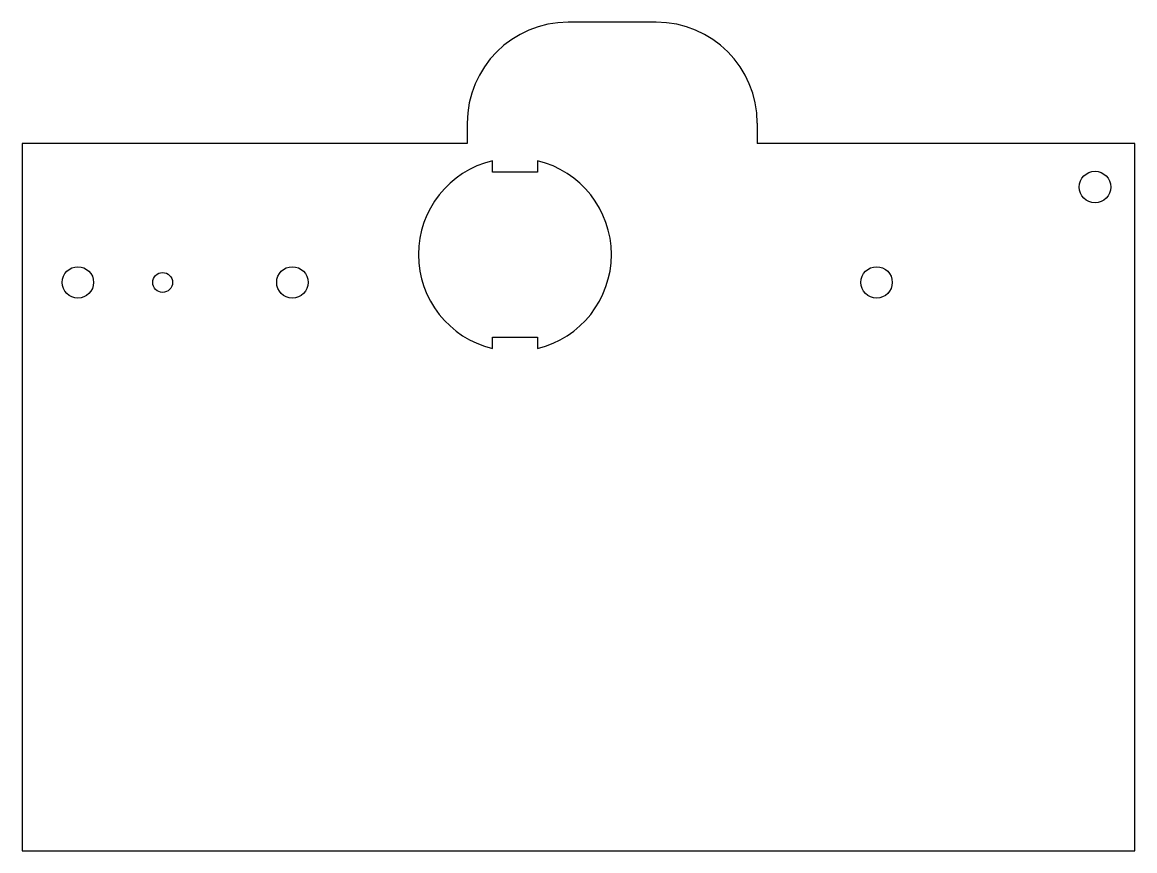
# Model space of a CAD drawing. Header units: inches. Extents: x 0 to 11, y 0 to 8.2.
import ezdxf

# ---------------------------------------------------------------- set-up
doc = ezdxf.new("R2010")
doc.units = ezdxf.units.IN
doc.header["$MEASUREMENT"] = 0

msp = doc.modelspace()

# ---------------------------------------------------------------- linework, layer by layer
at = {"color": 7, "linetype": 'Continuous', "lineweight": 25}
for p, q in [((6.283, 8.208), (5.409, 8.208)), ((4.409, 7.208), (4.409, 7.008)), ((7.283, 7.208), (7.283, 7.008)), ((4.409, 7.008), (0, 7.008)), ((0, 7.008), (0, 0)), ((11.024, 7.008), (7.283, 7.008)), ((11.024, 0), (11.024, 7.008)), ((4.66, 6.724), (4.66, 6.835)), ((5.104, 6.835), (5.104, 6.724)), ((5.104, 6.724), (4.66, 6.724)), ((4.66, 5.087), (5.104, 5.087)), ((4.66, 4.976), (4.66, 5.087)), ((5.104, 5.087), (5.104, 4.976)), ((0, 0), (11.024, 0))]:
    msp.add_line(p, q, dxfattribs=at)
for centre, radius in [((10.63, 6.575), 0.156), ((0.551, 5.63), 0.156), ((2.677, 5.63), 0.156), ((8.465, 5.63), 0.156), ((1.391, 5.63), 0.0984)]:
    msp.add_circle(centre, radius, dxfattribs=at)
for centre, radius, start, end in [((5.409, 7.208), 1, 90, 180), ((6.283, 7.208), 1, 0, 90), ((4.882, 5.906), 0.956, 103.4302, 256.5698), ((4.882, 5.906), 0.956, 283.4302, 76.5698)]:
    msp.add_arc(centre, radius, start, end, dxfattribs=at)

doc.saveas('drawing.dxf')
